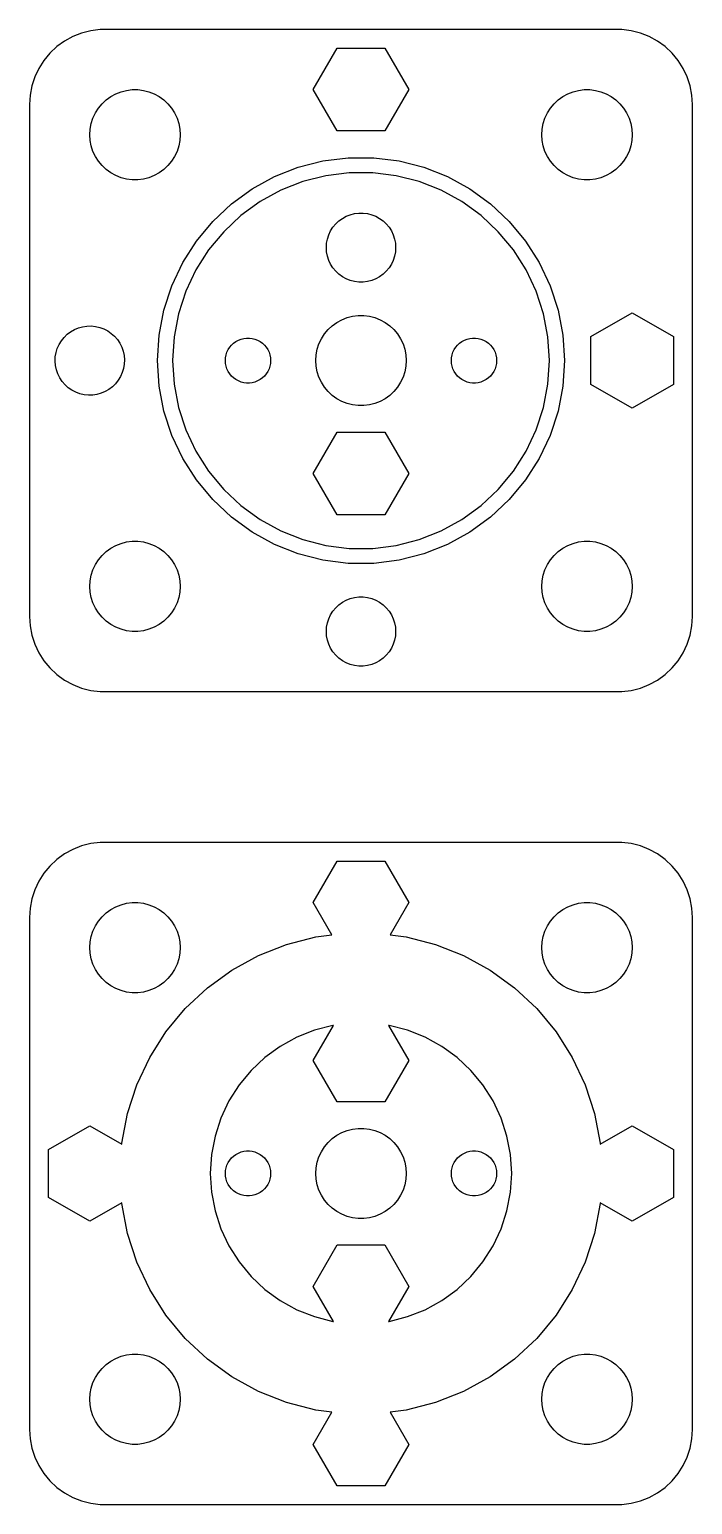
# Model space of a CAD drawing. Header units: metres. Extents: x -22 to 22, y -22 to 238.
# Drawn here: x -22 to 22, y 140 to 238 of the extents above; entities that cross this region are included whole.
import ezdxf

# ---------------------------------------------------------------- set-up
doc = ezdxf.new("R2010")
doc.units = ezdxf.units.M

msp = doc.modelspace()

# ---------------------------------------------------------------- linework, layer by layer
for p, q in [((-19.6791, 237.222), (-20.1871, 236.853)), ((-19.1289, 237.524), (-19.6791, 237.222)), ((-18.5451, 237.755), (-19.1289, 237.524)), ((-17.9369, 237.911), (-18.5451, 237.755)), ((-17.3139, 237.99), (-17.9369, 237.911)), ((17.3139, 237.99), (-17.3139, 237.99)), ((17.9369, 237.911), (17.3139, 237.99)), ((18.5451, 237.755), (17.9369, 237.911)), ((19.1289, 237.524), (18.5451, 237.755)), ((19.6791, 237.222), (19.1289, 237.524)), ((20.1871, 236.853), (19.6791, 237.222)), ((-20.6448, 236.423), (-21.0451, 235.939)), ((-20.1871, 236.853), (-20.6448, 236.423)), ((-3.17349, 234), (-1.58675, 236.748)), ((-1.58675, 236.748), (1.58675, 236.748)), ((1.58675, 236.748), (3.17349, 234)), ((20.6448, 236.423), (20.1871, 236.853)), ((21.0451, 235.939), (20.6448, 236.423)), ((-21.3815, 235.409), (-21.6489, 234.841)), ((-21.0451, 235.939), (-21.3815, 235.409)), ((21.3815, 235.409), (21.0451, 235.939)), ((21.6489, 234.841), (21.3815, 235.409)), ((-21.8429, 234.243), (-21.9606, 233.627)), ((-21.6489, 234.841), (-21.8429, 234.243)), ((21.8429, 234.243), (21.6489, 234.841)), ((21.9606, 233.627), (21.8429, 234.243)), ((-21.9606, 233.627), (-22, 233)), ((-17.1869, 233.054), (-16.9123, 233.312)), ((-16.9123, 233.312), (-16.6075, 233.533)), ((-16.6075, 233.533), (-16.2773, 233.714)), ((-16.2773, 233.714), (-15.927, 233.853)), ((-15.927, 233.853), (-15.5621, 233.947)), ((-15.5621, 233.947), (-15.1884, 233.994)), ((-15.1884, 233.994), (-14.8116, 233.994)), ((-14.8116, 233.994), (-14.4379, 233.947)), ((-14.4379, 233.947), (-14.0729, 233.853)), ((-14.0729, 233.853), (-13.7227, 233.714)), ((-13.7227, 233.714), (-13.3925, 233.533)), ((-13.3925, 233.533), (-13.0877, 233.312)), ((-13.0877, 233.312), (-12.8131, 233.054)), ((-1.58675, 231.252), (-3.17349, 234)), ((3.17349, 234), (1.58675, 231.252)), ((12.8131, 233.054), (13.0877, 233.312)), ((13.0877, 233.312), (13.3925, 233.533)), ((13.3925, 233.533), (13.7227, 233.714)), ((13.7227, 233.714), (14.0729, 233.853)), ((14.0729, 233.853), (14.4379, 233.947)), ((14.4379, 233.947), (14.8116, 233.994)), ((14.8116, 233.994), (15.1884, 233.994)), ((15.1884, 233.994), (15.5621, 233.947)), ((15.5621, 233.947), (15.927, 233.853)), ((15.927, 233.853), (16.2773, 233.714)), ((16.2773, 233.714), (16.6075, 233.533)), ((16.6075, 233.533), (16.9123, 233.312)), ((16.9123, 233.312), (17.1869, 233.054)), ((22, 233), (21.9606, 233.627)), ((-22, 233), (-22, 199)), ((-17.7893, 232.104), (-17.6289, 232.445)), ((-17.6289, 232.445), (-17.427, 232.763)), ((-17.427, 232.763), (-17.1869, 233.054)), ((-12.8131, 233.054), (-12.5729, 232.763)), ((-12.5729, 232.763), (-12.3711, 232.445)), ((-12.3711, 232.445), (-12.2107, 232.104)), ((12.2107, 232.104), (12.3711, 232.445)), ((12.3711, 232.445), (12.5729, 232.763)), ((12.5729, 232.763), (12.8131, 233.054)), ((17.1869, 233.054), (17.427, 232.763)), ((17.427, 232.763), (17.6289, 232.445)), ((17.6289, 232.445), (17.7893, 232.104)), ((22, 199), (22, 233)), ((-18, 231), (-17.9763, 231.376)), ((-17.9763, 231.376), (-17.9057, 231.746)), ((-17.9057, 231.746), (-17.7893, 232.104)), ((-12.2107, 232.104), (-12.0942, 231.746)), ((-12.0942, 231.746), (-12.0237, 231.376)), ((-12.0237, 231.376), (-12, 231)), ((1.58675, 231.252), (-1.58675, 231.252)), ((12, 231), (12.0237, 231.376)), ((12.0237, 231.376), (12.0942, 231.746)), ((12.0942, 231.746), (12.2107, 232.104)), ((17.7893, 232.104), (17.9057, 231.746)), ((17.9057, 231.746), (17.9763, 231.376)), ((17.9763, 231.376), (18, 231)), ((-17.9763, 230.624), (-18, 231)), ((-17.9057, 230.254), (-17.9763, 230.624)), ((-17.7893, 229.896), (-17.9057, 230.254)), ((-12.0942, 230.254), (-12.2107, 229.896)), ((-12.0237, 230.624), (-12.0942, 230.254)), ((-12, 231), (-12.0237, 230.624)), ((12.0237, 230.624), (12, 231)), ((12.0942, 230.254), (12.0237, 230.624)), ((12.2107, 229.896), (12.0942, 230.254)), ((17.9057, 230.254), (17.7893, 229.896)), ((17.9763, 230.624), (17.9057, 230.254)), ((18, 231), (17.9763, 230.624)), ((-17.6289, 229.555), (-17.7893, 229.896)), ((-17.427, 229.237), (-17.6289, 229.555)), ((-12.3711, 229.555), (-12.5729, 229.237)), ((-12.2107, 229.896), (-12.3711, 229.555)), ((-2.52963, 229.261), (-0.847672, 229.473)), ((-0.847672, 229.473), (0.847672, 229.473)), ((0.847672, 229.473), (2.52963, 229.261)), ((12.3711, 229.555), (12.2107, 229.896)), ((12.5729, 229.237), (12.3711, 229.555)), ((17.6289, 229.555), (17.427, 229.237)), ((17.7893, 229.896), (17.6289, 229.555)), ((-17.1869, 228.946), (-17.427, 229.237)), ((-16.9123, 228.688), (-17.1869, 228.946)), ((-16.6075, 228.467), (-16.9123, 228.688)), ((-16.2773, 228.286), (-16.6075, 228.467)), ((-13.3925, 228.467), (-13.7227, 228.286)), ((-13.0877, 228.688), (-13.3925, 228.467)), ((-12.8131, 228.946), (-13.0877, 228.688)), ((-12.5729, 229.237), (-12.8131, 228.946)), ((-5.74802, 228.215), (-4.17172, 228.839)), ((-4.17172, 228.839), (-2.52963, 229.261)), ((-0.784866, 228.475), (-2.34225, 228.279)), ((0.784866, 228.475), (-0.784866, 228.475)), ((2.34225, 228.279), (0.784866, 228.475)), ((2.52963, 229.261), (4.17172, 228.839)), ((4.17172, 228.839), (5.74802, 228.215)), ((12.8131, 228.946), (12.5729, 229.237)), ((13.0877, 228.688), (12.8131, 228.946)), ((13.3925, 228.467), (13.0877, 228.688)), ((13.7227, 228.286), (13.3925, 228.467)), ((16.6075, 228.467), (16.2773, 228.286)), ((16.9123, 228.688), (16.6075, 228.467)), ((17.1869, 228.946), (16.9123, 228.688)), ((17.427, 229.237), (17.1869, 228.946)), ((-15.927, 228.147), (-16.2773, 228.286)), ((-15.5621, 228.053), (-15.927, 228.147)), ((-15.1884, 228.006), (-15.5621, 228.053)), ((-14.8116, 228.006), (-15.1884, 228.006)), ((-14.4379, 228.053), (-14.8116, 228.006)), ((-14.0729, 228.147), (-14.4379, 228.053)), ((-13.7227, 228.286), (-14.0729, 228.147)), ((-8.60521, 226.402), (-7.23366, 227.398)), ((-7.23366, 227.398), (-5.74802, 228.215)), ((-3.8627, 227.888), (-5.32224, 227.31)), ((-2.34225, 228.279), (-3.8627, 227.888)), ((3.8627, 227.888), (2.34225, 228.279)), ((5.32224, 227.31), (3.8627, 227.888)), ((5.74802, 228.215), (7.23366, 227.398)), ((7.23366, 227.398), (8.60521, 226.402)), ((14.0729, 228.147), (13.7227, 228.286)), ((14.4379, 228.053), (14.0729, 228.147)), ((14.8116, 228.006), (14.4379, 228.053)), ((15.1884, 228.006), (14.8116, 228.006)), ((15.5621, 228.053), (15.1884, 228.006)), ((15.927, 228.147), (15.5621, 228.053)), ((16.2773, 228.286), (15.927, 228.147)), ((-9.84106, 225.241), (-8.60521, 226.402)), ((-6.69783, 226.554), (-7.96779, 225.631)), ((-5.32224, 227.31), (-6.69783, 226.554)), ((6.69783, 226.554), (5.32224, 227.31)), ((7.96779, 225.631), (6.69783, 226.554)), ((8.60521, 226.402), (9.84106, 225.241)), ((-7.96779, 225.631), (-9.11211, 224.557)), ((-1.46606, 225.272), (-1.23239, 225.442)), ((-1.23239, 225.442), (-0.979279, 225.581)), ((-0.979279, 225.581), (-0.710724, 225.687)), ((-0.710724, 225.687), (-0.430969, 225.759)), ((-0.430969, 225.759), (-0.144409, 225.795)), ((-0.144409, 225.795), (0.144409, 225.795)), ((0.144409, 225.795), (0.430969, 225.759)), ((0.430969, 225.759), (0.710724, 225.687)), ((0.710724, 225.687), (0.979279, 225.581)), ((0.979279, 225.581), (1.23239, 225.442)), ((1.23239, 225.442), (1.46606, 225.272)), ((9.11211, 224.557), (7.96779, 225.631)), ((-10.9217, 223.935), (-9.84106, 225.241)), ((-9.11211, 224.557), (-10.1127, 223.347)), ((-2.13847, 224.347), (-2.0155, 224.608)), ((-2.0155, 224.608), (-1.86073, 224.852)), ((-1.86073, 224.852), (-1.67662, 225.074)), ((-1.67662, 225.074), (-1.46606, 225.272)), ((1.46606, 225.272), (1.67662, 225.074)), ((1.67662, 225.074), (1.86073, 224.852)), ((1.86073, 224.852), (2.0155, 224.608)), ((2.0155, 224.608), (2.13847, 224.347)), ((10.1127, 223.347), (9.11211, 224.557)), ((9.84106, 225.241), (10.9217, 223.935)), ((-11.8301, 222.504), (-10.9217, 223.935)), ((-2.29999, 223.5), (-2.28186, 223.788)), ((-2.28186, 223.212), (-2.29999, 223.5)), ((-2.28186, 223.788), (-2.22774, 224.072)), ((-2.22774, 224.072), (-2.13847, 224.347)), ((2.13847, 224.347), (2.22774, 224.072)), ((2.22774, 224.072), (2.28186, 223.788)), ((2.28186, 223.788), (2.29999, 223.5)), ((2.29999, 223.5), (2.28186, 223.212)), ((10.9217, 223.935), (11.8301, 222.504)), ((-12.552, 220.97), (-11.8301, 222.504)), ((-10.1127, 223.347), (-10.9538, 222.022)), ((-2.22774, 222.928), (-2.28186, 223.212)), ((-2.13847, 222.653), (-2.22774, 222.928)), ((-2.0155, 222.392), (-2.13847, 222.653)), ((2.13847, 222.653), (2.0155, 222.392)), ((2.22774, 222.928), (2.13847, 222.653)), ((2.28186, 223.212), (2.22774, 222.928)), ((10.9538, 222.022), (10.1127, 223.347)), ((11.8301, 222.504), (12.552, 220.97)), ((-10.9538, 222.022), (-11.6222, 220.602)), ((-1.86073, 222.148), (-2.0155, 222.392)), ((-1.67662, 221.926), (-1.86073, 222.148)), ((-1.46606, 221.728), (-1.67662, 221.926)), ((-1.23239, 221.558), (-1.46606, 221.728)), ((-0.979279, 221.419), (-1.23239, 221.558)), ((1.23239, 221.558), (0.979279, 221.419)), ((1.46606, 221.728), (1.23239, 221.558)), ((1.67662, 221.926), (1.46606, 221.728)), ((1.86073, 222.148), (1.67662, 221.926)), ((2.0155, 222.392), (1.86073, 222.148)), ((11.6222, 220.602), (10.9538, 222.022)), ((-13.0759, 219.357), (-12.552, 220.97)), ((-11.6222, 220.602), (-12.1073, 219.109)), ((-0.710724, 221.313), (-0.979279, 221.419)), ((-0.430969, 221.241), (-0.710724, 221.313)), ((-0.144409, 221.205), (-0.430969, 221.241)), ((0.144409, 221.205), (-0.144409, 221.205)), ((0.430969, 221.241), (0.144409, 221.205)), ((0.710724, 221.313), (0.430969, 221.241)), ((0.979279, 221.419), (0.710724, 221.313)), ((12.1073, 219.109), (11.6222, 220.602)), ((12.552, 220.97), (13.0759, 219.357)), ((-13.3935, 217.692), (-13.0759, 219.357)), ((-12.1073, 219.109), (-12.4014, 217.567)), ((-1.91226, 218.312), (-1.60747, 218.533)), ((-1.60747, 218.533), (-1.27733, 218.714)), ((-1.27733, 218.714), (-0.927048, 218.853)), ((-0.927048, 218.853), (-0.562134, 218.947)), ((-0.562134, 218.947), (-0.18837, 218.994)), ((-0.18837, 218.994), (0.18837, 218.994)), ((0.18837, 218.994), (0.562134, 218.947)), ((0.562134, 218.947), (0.927048, 218.853)), ((0.927048, 218.853), (1.27733, 218.714)), ((1.27733, 218.714), (1.60747, 218.533)), ((1.60747, 218.533), (1.91226, 218.312)), ((12.4014, 217.567), (12.1073, 219.109)), ((13.0759, 219.357), (13.3935, 217.692)), ((15.2517, 217.587), (18, 219.173)), ((18, 219.173), (20.7483, 217.587)), ((-19.8886, 217.313), (-19.7092, 217.539)), ((-19.7092, 217.539), (-19.5029, 217.741)), ((-19.5029, 217.741), (-19.2728, 217.916)), ((-19.2728, 217.916), (-19.0227, 218.06)), ((-19.0227, 218.06), (-18.7564, 218.172)), ((-18.7564, 218.172), (-18.4782, 218.25)), ((-18.4782, 218.25), (-18.1925, 218.292)), ((-18.1925, 218.292), (-17.9037, 218.298)), ((-17.9037, 218.298), (-17.6164, 218.268)), ((-17.6164, 218.268), (-17.3352, 218.202)), ((-17.3352, 218.202), (-17.0645, 218.101)), ((-17.0645, 218.101), (-16.8085, 217.967)), ((-16.8085, 217.967), (-16.5714, 217.802)), ((-16.5714, 217.802), (-16.3567, 217.609)), ((-16.3567, 217.609), (-16.168, 217.391)), ((-13.5, 216), (-13.3935, 217.692)), ((-12.4014, 217.567), (-12.5, 216)), ((-2.62891, 217.445), (-2.42705, 217.763)), ((-2.42705, 217.763), (-2.1869, 218.054)), ((-2.1869, 218.054), (-1.91226, 218.312)), ((1.91226, 218.312), (2.1869, 218.054)), ((2.1869, 218.054), (2.42705, 217.763)), ((2.42705, 217.763), (2.62891, 217.445)), ((12.5, 216), (12.4014, 217.567)), ((13.3935, 217.692), (13.5, 216)), ((15.2517, 214.413), (15.2517, 217.587)), ((20.7483, 217.587), (20.7483, 214.413)), ((-20.2392, 216.525), (-20.1557, 216.802)), ((-20.1557, 216.802), (-20.0383, 217.066)), ((-20.0383, 217.066), (-19.8886, 217.313)), ((-16.168, 217.391), (-16.0081, 217.15)), ((-16.0081, 217.15), (-15.8797, 216.891)), ((-15.8797, 216.891), (-15.7847, 216.619)), ((-15.7847, 216.619), (-15.7247, 216.336)), ((-8.95287, 216.373), (-8.89465, 216.552)), ((-8.89465, 216.552), (-8.81445, 216.723)), ((-8.81445, 216.723), (-8.71352, 216.882)), ((-8.71352, 216.882), (-8.59344, 217.027)), ((-8.59344, 217.027), (-8.45613, 217.156)), ((-8.45613, 217.156), (-8.30373, 217.266)), ((-8.30373, 217.266), (-8.13866, 217.357)), ((-8.13866, 217.357), (-7.96352, 217.427)), ((-7.96352, 217.427), (-7.78107, 217.473)), ((-7.78107, 217.473), (-7.59418, 217.497)), ((-7.59418, 217.497), (-7.40581, 217.497)), ((-7.40581, 217.497), (-7.21892, 217.473)), ((-7.21892, 217.473), (-7.03647, 217.427)), ((-7.03647, 217.427), (-6.86133, 217.357)), ((-6.86133, 217.357), (-6.69626, 217.266)), ((-6.69626, 217.266), (-6.54385, 217.156)), ((-6.54385, 217.156), (-6.40654, 217.027)), ((-6.40654, 217.027), (-6.28647, 216.882)), ((-6.28647, 216.882), (-6.18553, 216.723)), ((-6.18553, 216.723), (-6.10533, 216.552)), ((-6.10533, 216.552), (-6.04712, 216.373)), ((-2.97633, 216.376), (-2.90575, 216.746)), ((-2.90575, 216.746), (-2.78932, 217.104)), ((-2.78932, 217.104), (-2.62891, 217.445)), ((2.62891, 217.445), (2.78932, 217.104)), ((2.78932, 217.104), (2.90575, 216.746)), ((2.90575, 216.746), (2.97633, 216.376)), ((6.04712, 216.373), (6.10533, 216.552)), ((6.10533, 216.552), (6.18553, 216.723)), ((6.18553, 216.723), (6.28647, 216.882)), ((6.28647, 216.882), (6.40654, 217.027)), ((6.40654, 217.027), (6.54385, 217.156)), ((6.54385, 217.156), (6.69626, 217.266)), ((6.69626, 217.266), (6.86133, 217.357)), ((6.86133, 217.357), (7.03647, 217.427)), ((7.03647, 217.427), (7.21892, 217.473)), ((7.21892, 217.473), (7.40581, 217.497)), ((7.40581, 217.497), (7.59418, 217.497)), ((7.59418, 217.497), (7.78107, 217.473)), ((7.78107, 217.473), (7.96352, 217.427)), ((7.96352, 217.427), (8.13866, 217.357)), ((8.13866, 217.357), (8.30373, 217.266)), ((8.30373, 217.266), (8.45613, 217.156)), ((8.45613, 217.156), (8.59344, 217.027)), ((8.59344, 217.027), (8.71352, 216.882)), ((8.71352, 216.882), (8.81445, 216.723)), ((8.81445, 216.723), (8.89465, 216.552)), ((8.89465, 216.552), (8.95287, 216.373)), ((-20.2995, 215.952), (-20.2874, 216.24)), ((-20.2753, 215.664), (-20.2995, 215.952)), ((-20.2874, 216.24), (-20.2392, 216.525)), ((-20.2153, 215.381), (-20.2753, 215.664)), ((-15.7126, 215.76), (-15.7608, 215.475)), ((-15.7247, 216.336), (-15.7005, 216.048)), ((-15.7005, 216.048), (-15.7126, 215.76)), ((-13.3935, 214.308), (-13.5, 216)), ((-12.5, 216), (-12.4014, 214.433)), ((-9, 216), (-8.98816, 216.188)), ((-8.98816, 215.812), (-9, 216)), ((-8.98816, 216.188), (-8.95287, 216.373)), ((-8.95287, 215.627), (-8.98816, 215.812)), ((-8.89465, 215.448), (-8.95287, 215.627)), ((-6.04712, 215.627), (-6.10533, 215.448)), ((-6.04712, 216.373), (-6.01183, 216.188)), ((-6.01183, 215.812), (-6.04712, 215.627)), ((-6.01183, 216.188), (-6, 216)), ((-6, 216), (-6.01183, 215.812)), ((-3, 216), (-2.97633, 216.376)), ((-2.97633, 215.624), (-3, 216)), ((-2.90575, 215.254), (-2.97633, 215.624)), ((2.97633, 215.624), (2.90575, 215.254)), ((2.97633, 216.376), (3, 216)), ((3, 216), (2.97633, 215.624)), ((6, 216), (6.01183, 216.188)), ((6.01183, 215.812), (6, 216)), ((6.01183, 216.188), (6.04712, 216.373)), ((6.04712, 215.627), (6.01183, 215.812)), ((6.10533, 215.448), (6.04712, 215.627)), ((8.95287, 215.627), (8.89465, 215.448)), ((8.95287, 216.373), (8.98816, 216.188)), ((8.98816, 215.812), (8.95287, 215.627)), ((8.98816, 216.188), (9, 216)), ((9, 216), (8.98816, 215.812)), ((12.4014, 214.433), (12.5, 216)), ((13.5, 216), (13.3935, 214.308)), ((-20.1203, 215.109), (-20.2153, 215.381)), ((-19.9919, 214.85), (-20.1203, 215.109)), ((-19.832, 214.609), (-19.9919, 214.85)), ((-19.6433, 214.391), (-19.832, 214.609)), ((-16.1113, 214.687), (-16.2908, 214.461)), ((-15.9617, 214.934), (-16.1113, 214.687)), ((-15.8442, 215.198), (-15.9617, 214.934)), ((-15.7608, 215.475), (-15.8442, 215.198)), ((-8.81445, 215.277), (-8.89465, 215.448)), ((-8.71352, 215.118), (-8.81445, 215.277)), ((-8.59344, 214.973), (-8.71352, 215.118)), ((-8.45613, 214.844), (-8.59344, 214.973)), ((-8.30373, 214.734), (-8.45613, 214.844)), ((-8.13866, 214.643), (-8.30373, 214.734)), ((-7.96352, 214.573), (-8.13866, 214.643)), ((-6.86133, 214.643), (-7.03647, 214.573)), ((-6.69626, 214.734), (-6.86133, 214.643)), ((-6.54385, 214.844), (-6.69626, 214.734)), ((-6.40654, 214.973), (-6.54385, 214.844)), ((-6.28647, 215.118), (-6.40654, 214.973)), ((-6.18553, 215.277), (-6.28647, 215.118)), ((-6.10533, 215.448), (-6.18553, 215.277)), ((-2.78932, 214.896), (-2.90575, 215.254)), ((-2.62891, 214.555), (-2.78932, 214.896)), ((2.78932, 214.896), (2.62891, 214.555)), ((2.90575, 215.254), (2.78932, 214.896)), ((6.18553, 215.277), (6.10533, 215.448)), ((6.28647, 215.118), (6.18553, 215.277)), ((6.40654, 214.973), (6.28647, 215.118)), ((6.54385, 214.844), (6.40654, 214.973)), ((6.69626, 214.734), (6.54385, 214.844)), ((6.86133, 214.643), (6.69626, 214.734)), ((7.03647, 214.573), (6.86133, 214.643)), ((8.13866, 214.643), (7.96352, 214.573)), ((8.30373, 214.734), (8.13866, 214.643)), ((8.45613, 214.844), (8.30373, 214.734)), ((8.59344, 214.973), (8.45613, 214.844)), ((8.71352, 215.118), (8.59344, 214.973)), ((8.81445, 215.277), (8.71352, 215.118)), ((8.89465, 215.448), (8.81445, 215.277)), ((-19.4286, 214.198), (-19.6433, 214.391)), ((-19.1915, 214.033), (-19.4286, 214.198)), ((-18.9355, 213.899), (-19.1915, 214.033)), ((-18.6648, 213.798), (-18.9355, 213.899)), ((-18.3836, 213.732), (-18.6648, 213.798)), ((-18.0963, 213.702), (-18.3836, 213.732)), ((-17.8075, 213.708), (-18.0963, 213.702)), ((-17.5218, 213.75), (-17.8075, 213.708)), ((-17.2436, 213.828), (-17.5218, 213.75)), ((-16.9773, 213.94), (-17.2436, 213.828)), ((-16.7272, 214.084), (-16.9773, 213.94)), ((-16.4971, 214.259), (-16.7272, 214.084)), ((-16.2908, 214.461), (-16.4971, 214.259)), ((-13.0759, 212.643), (-13.3935, 214.308)), ((-12.4014, 214.433), (-12.1073, 212.891)), ((-7.78107, 214.527), (-7.96352, 214.573)), ((-7.59418, 214.503), (-7.78107, 214.527)), ((-7.40581, 214.503), (-7.59418, 214.503)), ((-7.21892, 214.527), (-7.40581, 214.503)), ((-7.03647, 214.573), (-7.21892, 214.527)), ((-2.42705, 214.237), (-2.62891, 214.555)), ((-2.1869, 213.946), (-2.42705, 214.237)), ((-1.91226, 213.688), (-2.1869, 213.946)), ((-1.60747, 213.467), (-1.91226, 213.688)), ((1.91226, 213.688), (1.60747, 213.467)), ((2.1869, 213.946), (1.91226, 213.688)), ((2.42705, 214.237), (2.1869, 213.946)), ((2.62891, 214.555), (2.42705, 214.237)), ((7.21892, 214.527), (7.03647, 214.573)), ((7.40581, 214.503), (7.21892, 214.527)), ((7.59418, 214.503), (7.40581, 214.503)), ((7.78107, 214.527), (7.59418, 214.503)), ((7.96352, 214.573), (7.78107, 214.527)), ((12.1073, 212.891), (12.4014, 214.433)), ((13.3935, 214.308), (13.0759, 212.643)), ((18, 212.827), (15.2517, 214.413)), ((20.7483, 214.413), (18, 212.827)), ((-12.552, 211.03), (-13.0759, 212.643)), ((-12.1073, 212.891), (-11.6222, 211.398)), ((-1.27733, 213.286), (-1.60747, 213.467)), ((-0.927048, 213.147), (-1.27733, 213.286)), ((-0.562134, 213.053), (-0.927048, 213.147)), ((-0.18837, 213.006), (-0.562134, 213.053)), ((0.18837, 213.006), (-0.18837, 213.006)), ((0.562134, 213.053), (0.18837, 213.006)), ((0.927048, 213.147), (0.562134, 213.053)), ((1.27733, 213.286), (0.927048, 213.147)), ((1.60747, 213.467), (1.27733, 213.286)), ((11.6222, 211.398), (12.1073, 212.891)), ((13.0759, 212.643), (12.552, 211.03)), ((-11.8301, 209.496), (-12.552, 211.03)), ((-11.6222, 211.398), (-10.9538, 209.978)), ((-3.17349, 208.5), (-1.58675, 211.248)), ((-1.58675, 211.248), (1.58675, 211.248)), ((1.58675, 211.248), (3.17349, 208.5)), ((10.9538, 209.978), (11.6222, 211.398)), ((12.552, 211.03), (11.8301, 209.496)), ((-10.9538, 209.978), (-10.1127, 208.653)), ((10.1127, 208.653), (10.9538, 209.978)), ((-10.9217, 208.065), (-11.8301, 209.496)), ((11.8301, 209.496), (10.9217, 208.065)), ((-9.84106, 206.759), (-10.9217, 208.065)), ((-10.1127, 208.653), (-9.11211, 207.443)), ((-1.58675, 205.752), (-3.17349, 208.5)), ((3.17349, 208.5), (1.58675, 205.752)), ((9.11211, 207.443), (10.1127, 208.653)), ((10.9217, 208.065), (9.84106, 206.759)), ((-8.60521, 205.598), (-9.84106, 206.759)), ((-9.11211, 207.443), (-7.96779, 206.369)), ((7.96779, 206.369), (9.11211, 207.443)), ((9.84106, 206.759), (8.60521, 205.598)), ((-7.96779, 206.369), (-6.69783, 205.446)), ((6.69783, 205.446), (7.96779, 206.369)), ((-7.23366, 204.602), (-8.60521, 205.598)), ((-6.69783, 205.446), (-5.32224, 204.69)), ((1.58675, 205.752), (-1.58675, 205.752)), ((5.32224, 204.69), (6.69783, 205.446)), ((8.60521, 205.598), (7.23366, 204.602)), ((-16.2773, 203.714), (-15.927, 203.853)), ((-15.927, 203.853), (-15.5621, 203.947)), ((-15.5621, 203.947), (-15.1884, 203.994)), ((-15.1884, 203.994), (-14.8116, 203.994)), ((-14.8116, 203.994), (-14.4379, 203.947)), ((-14.4379, 203.947), (-14.0729, 203.853)), ((-14.0729, 203.853), (-13.7227, 203.714)), ((-5.74802, 203.785), (-7.23366, 204.602)), ((-5.32224, 204.69), (-3.8627, 204.112)), ((-3.8627, 204.112), (-2.34225, 203.721)), ((2.34225, 203.721), (3.8627, 204.112)), ((3.8627, 204.112), (5.32224, 204.69)), ((7.23366, 204.602), (5.74802, 203.785)), ((13.7227, 203.714), (14.0729, 203.853)), ((14.0729, 203.853), (14.4379, 203.947)), ((14.4379, 203.947), (14.8116, 203.994)), ((14.8116, 203.994), (15.1884, 203.994)), ((15.1884, 203.994), (15.5621, 203.947)), ((15.5621, 203.947), (15.927, 203.853)), ((15.927, 203.853), (16.2773, 203.714)), ((-17.427, 202.763), (-17.1869, 203.054)), ((-17.1869, 203.054), (-16.9123, 203.312)), ((-16.9123, 203.312), (-16.6075, 203.533)), ((-16.6075, 203.533), (-16.2773, 203.714)), ((-13.7227, 203.714), (-13.3925, 203.533)), ((-13.3925, 203.533), (-13.0877, 203.312)), ((-13.0877, 203.312), (-12.8131, 203.054)), ((-12.8131, 203.054), (-12.5729, 202.763)), ((-4.17172, 203.161), (-5.74802, 203.785)), ((-2.52963, 202.739), (-4.17172, 203.161)), ((-2.34225, 203.721), (-0.784866, 203.525)), ((-0.784866, 203.525), (0.784866, 203.525)), ((0.784866, 203.525), (2.34225, 203.721)), ((4.17172, 203.161), (2.52963, 202.739)), ((5.74802, 203.785), (4.17172, 203.161)), ((12.5729, 202.763), (12.8131, 203.054)), ((12.8131, 203.054), (13.0877, 203.312)), ((13.0877, 203.312), (13.3925, 203.533)), ((13.3925, 203.533), (13.7227, 203.714)), ((16.2773, 203.714), (16.6075, 203.533)), ((16.6075, 203.533), (16.9123, 203.312)), ((16.9123, 203.312), (17.1869, 203.054)), ((17.1869, 203.054), (17.427, 202.763)), ((-17.9057, 201.746), (-17.7893, 202.104)), ((-17.7893, 202.104), (-17.6289, 202.445)), ((-17.6289, 202.445), (-17.427, 202.763)), ((-12.5729, 202.763), (-12.3711, 202.445)), ((-12.3711, 202.445), (-12.2107, 202.104)), ((-12.2107, 202.104), (-12.0942, 201.746)), ((-0.847672, 202.527), (-2.52963, 202.739)), ((0.847672, 202.527), (-0.847672, 202.527)), ((2.52963, 202.739), (0.847672, 202.527)), ((12.0942, 201.746), (12.2107, 202.104)), ((12.2107, 202.104), (12.3711, 202.445)), ((12.3711, 202.445), (12.5729, 202.763)), ((17.427, 202.763), (17.6289, 202.445)), ((17.6289, 202.445), (17.7893, 202.104)), ((17.7893, 202.104), (17.9057, 201.746)), ((-18, 201), (-17.9763, 201.376)), ((-17.9763, 200.624), (-18, 201)), ((-17.9763, 201.376), (-17.9057, 201.746)), ((-12.0942, 201.746), (-12.0237, 201.376)), ((-12.0237, 201.376), (-12, 201)), ((-12, 201), (-12.0237, 200.624)), ((12, 201), (12.0237, 201.376)), ((12.0237, 200.624), (12, 201)), ((12.0237, 201.376), (12.0942, 201.746)), ((17.9057, 201.746), (17.9763, 201.376)), ((17.9763, 201.376), (18, 201)), ((18, 201), (17.9763, 200.624)), ((-17.9057, 200.254), (-17.9763, 200.624)), ((-17.7893, 199.896), (-17.9057, 200.254)), ((-17.6289, 199.555), (-17.7893, 199.896)), ((-12.2107, 199.896), (-12.3711, 199.555)), ((-12.0942, 200.254), (-12.2107, 199.896)), ((-12.0237, 200.624), (-12.0942, 200.254)), ((-1.46606, 199.772), (-1.23239, 199.942)), ((-1.23239, 199.942), (-0.979279, 200.081)), ((-0.979279, 200.081), (-0.710724, 200.187)), ((-0.710724, 200.187), (-0.430969, 200.259)), ((-0.430969, 200.259), (-0.144409, 200.295)), ((-0.144409, 200.295), (0.144409, 200.295)), ((0.144409, 200.295), (0.430969, 200.259)), ((0.430969, 200.259), (0.710724, 200.187)), ((0.710724, 200.187), (0.979279, 200.081)), ((0.979279, 200.081), (1.23239, 199.942)), ((1.23239, 199.942), (1.46606, 199.772)), ((12.0942, 200.254), (12.0237, 200.624)), ((12.2107, 199.896), (12.0942, 200.254)), ((12.3711, 199.555), (12.2107, 199.896)), ((17.7893, 199.896), (17.6289, 199.555)), ((17.9057, 200.254), (17.7893, 199.896)), ((17.9763, 200.624), (17.9057, 200.254)), ((-22, 199), (-21.9606, 198.373)), ((-17.427, 199.237), (-17.6289, 199.555)), ((-17.1869, 198.946), (-17.427, 199.237)), ((-16.9123, 198.688), (-17.1869, 198.946)), ((-12.8131, 198.946), (-13.0877, 198.688)), ((-12.5729, 199.237), (-12.8131, 198.946)), ((-12.3711, 199.555), (-12.5729, 199.237)), ((-2.13847, 198.847), (-2.0155, 199.108)), ((-2.0155, 199.108), (-1.86073, 199.352)), ((-1.86073, 199.352), (-1.67662, 199.574)), ((-1.67662, 199.574), (-1.46606, 199.772)), ((1.46606, 199.772), (1.67662, 199.574)), ((1.67662, 199.574), (1.86073, 199.352)), ((1.86073, 199.352), (2.0155, 199.108)), ((2.0155, 199.108), (2.13847, 198.847)), ((12.5729, 199.237), (12.3711, 199.555)), ((12.8131, 198.946), (12.5729, 199.237)), ((13.0877, 198.688), (12.8131, 198.946)), ((17.1869, 198.946), (16.9123, 198.688)), ((17.427, 199.237), (17.1869, 198.946)), ((17.6289, 199.555), (17.427, 199.237)), ((21.9606, 198.373), (22, 199)), ((-21.9606, 198.373), (-21.8429, 197.757)), ((-16.6075, 198.467), (-16.9123, 198.688)), ((-16.2773, 198.286), (-16.6075, 198.467)), ((-15.927, 198.147), (-16.2773, 198.286)), ((-15.5621, 198.053), (-15.927, 198.147)), ((-15.1884, 198.006), (-15.5621, 198.053)), ((-14.8116, 198.006), (-15.1884, 198.006)), ((-14.4379, 198.053), (-14.8116, 198.006)), ((-14.0729, 198.147), (-14.4379, 198.053)), ((-13.7227, 198.286), (-14.0729, 198.147)), ((-13.3925, 198.467), (-13.7227, 198.286)), ((-13.0877, 198.688), (-13.3925, 198.467)), ((-2.29999, 198), (-2.28186, 198.288)), ((-2.28186, 197.712), (-2.29999, 198)), ((-2.28186, 198.288), (-2.22774, 198.572)), ((-2.22774, 198.572), (-2.13847, 198.847)), ((2.13847, 198.847), (2.22774, 198.572)), ((2.22774, 198.572), (2.28186, 198.288)), ((2.28186, 198.288), (2.29999, 198)), ((2.29999, 198), (2.28186, 197.712)), ((13.3925, 198.467), (13.0877, 198.688)), ((13.7227, 198.286), (13.3925, 198.467)), ((14.0729, 198.147), (13.7227, 198.286)), ((14.4379, 198.053), (14.0729, 198.147)), ((14.8116, 198.006), (14.4379, 198.053)), ((15.1884, 198.006), (14.8116, 198.006)), ((15.5621, 198.053), (15.1884, 198.006)), ((15.927, 198.147), (15.5621, 198.053)), ((16.2773, 198.286), (15.927, 198.147)), ((16.6075, 198.467), (16.2773, 198.286)), ((16.9123, 198.688), (16.6075, 198.467)), ((21.8429, 197.757), (21.9606, 198.373)), ((-21.8429, 197.757), (-21.6489, 197.159)), ((-21.6489, 197.159), (-21.3815, 196.591)), ((-2.22774, 197.428), (-2.28186, 197.712)), ((-2.13847, 197.153), (-2.22774, 197.428)), ((-2.0155, 196.892), (-2.13847, 197.153)), ((2.13847, 197.153), (2.0155, 196.892)), ((2.22774, 197.428), (2.13847, 197.153)), ((2.28186, 197.712), (2.22774, 197.428)), ((21.3815, 196.591), (21.6489, 197.159)), ((21.6489, 197.159), (21.8429, 197.757)), ((-21.3815, 196.591), (-21.0451, 196.061)), ((-21.0451, 196.061), (-20.6448, 195.577)), ((-1.86073, 196.648), (-2.0155, 196.892)), ((-1.67662, 196.426), (-1.86073, 196.648)), ((-1.46606, 196.228), (-1.67662, 196.426)), ((-1.23239, 196.058), (-1.46606, 196.228)), ((-0.979279, 195.919), (-1.23239, 196.058)), ((1.23239, 196.058), (0.979279, 195.919)), ((1.46606, 196.228), (1.23239, 196.058)), ((1.67662, 196.426), (1.46606, 196.228)), ((1.86073, 196.648), (1.67662, 196.426)), ((2.0155, 196.892), (1.86073, 196.648)), ((20.6448, 195.577), (21.0451, 196.061)), ((21.0451, 196.061), (21.3815, 196.591)), ((-20.6448, 195.577), (-20.1871, 195.147)), ((-20.1871, 195.147), (-19.6791, 194.778)), ((-0.710724, 195.813), (-0.979279, 195.919)), ((-0.430969, 195.741), (-0.710724, 195.813)), ((-0.144409, 195.705), (-0.430969, 195.741)), ((0.144409, 195.705), (-0.144409, 195.705)), ((0.430969, 195.741), (0.144409, 195.705)), ((0.710724, 195.813), (0.430969, 195.741)), ((0.979279, 195.919), (0.710724, 195.813)), ((19.6791, 194.778), (20.1871, 195.147)), ((20.1871, 195.147), (20.6448, 195.577)), ((-19.6791, 194.778), (-19.1289, 194.476)), ((-19.1289, 194.476), (-18.5451, 194.245)), ((-18.5451, 194.245), (-17.9369, 194.089)), ((-17.9369, 194.089), (-17.3139, 194.01)), ((-17.3139, 194.01), (17.3139, 194.01)), ((17.3139, 194.01), (17.9369, 194.089)), ((17.9369, 194.089), (18.5451, 194.245)), ((18.5451, 194.245), (19.1289, 194.476)), ((19.1289, 194.476), (19.6791, 194.778)), ((-19.1289, 183.524), (-19.6791, 183.222)), ((-18.5451, 183.755), (-19.1289, 183.524)), ((-17.9369, 183.911), (-18.5451, 183.755)), ((-17.3139, 183.99), (-17.9369, 183.911)), ((17.3139, 183.99), (-17.3139, 183.99)), ((17.9369, 183.911), (17.3139, 183.99)), ((18.5451, 183.755), (17.9369, 183.911)), ((19.1289, 183.524), (18.5451, 183.755)), ((19.6791, 183.222), (19.1289, 183.524)), ((-20.6448, 182.423), (-21.0451, 181.939)), ((-20.1871, 182.853), (-20.6448, 182.423)), ((-19.6791, 183.222), (-20.1871, 182.853)), ((-3.17349, 180), (-1.58675, 182.748)), ((-1.58675, 182.748), (1.58675, 182.748)), ((1.58675, 182.748), (3.17349, 180)), ((20.1871, 182.853), (19.6791, 183.222)), ((20.6448, 182.423), (20.1871, 182.853)), ((21.0451, 181.939), (20.6448, 182.423)), ((-21.3815, 181.409), (-21.6489, 180.841)), ((-21.0451, 181.939), (-21.3815, 181.409)), ((21.3815, 181.409), (21.0451, 181.939)), ((21.6489, 180.841), (21.3815, 181.409)), ((-21.6489, 180.841), (-21.8429, 180.243)), ((21.8429, 180.243), (21.6489, 180.841)), ((-21.9606, 179.627), (-22, 179)), ((-21.8429, 180.243), (-21.9606, 179.627)), ((-17.1869, 179.054), (-16.9123, 179.312)), ((-16.9123, 179.312), (-16.6075, 179.533)), ((-16.6075, 179.533), (-16.2773, 179.714)), ((-16.2773, 179.714), (-15.927, 179.853)), ((-15.927, 179.853), (-15.5621, 179.947)), ((-15.5621, 179.947), (-15.1884, 179.994)), ((-15.1884, 179.994), (-14.8116, 179.994)), ((-14.8116, 179.994), (-14.4379, 179.947)), ((-14.4379, 179.947), (-14.0729, 179.853)), ((-14.0729, 179.853), (-13.7227, 179.714)), ((-13.7227, 179.714), (-13.3925, 179.533)), ((-13.3925, 179.533), (-13.0877, 179.312)), ((-13.0877, 179.312), (-12.8131, 179.054)), ((-1.93285, 177.851), (-3.17349, 180)), ((3.17349, 180), (1.93285, 177.851)), ((12.8131, 179.054), (13.0877, 179.312)), ((13.0877, 179.312), (13.3925, 179.533)), ((13.3925, 179.533), (13.7227, 179.714)), ((13.7227, 179.714), (14.0729, 179.853)), ((14.0729, 179.853), (14.4379, 179.947)), ((14.4379, 179.947), (14.8116, 179.994)), ((14.8116, 179.994), (15.1884, 179.994)), ((15.1884, 179.994), (15.5621, 179.947)), ((15.5621, 179.947), (15.927, 179.853)), ((15.927, 179.853), (16.2773, 179.714)), ((16.2773, 179.714), (16.6075, 179.533)), ((16.6075, 179.533), (16.9123, 179.312)), ((16.9123, 179.312), (17.1869, 179.054)), ((21.9606, 179.627), (21.8429, 180.243)), ((22, 179), (21.9606, 179.627)), ((-22, 179), (-22, 145)), ((-17.7893, 178.104), (-17.6289, 178.445)), ((-17.6289, 178.445), (-17.427, 178.763)), ((-17.427, 178.763), (-17.1869, 179.054)), ((-12.8131, 179.054), (-12.5729, 178.763)), ((-12.5729, 178.763), (-12.3711, 178.445)), ((-12.3711, 178.445), (-12.2107, 178.104)), ((12.2107, 178.104), (12.3711, 178.445)), ((12.3711, 178.445), (12.5729, 178.763)), ((12.5729, 178.763), (12.8131, 179.054)), ((17.1869, 179.054), (17.427, 178.763)), ((17.427, 178.763), (17.6289, 178.445)), ((17.6289, 178.445), (17.7893, 178.104)), ((22, 145), (22, 179)), ((-18, 177), (-17.9763, 177.376)), ((-17.9763, 177.376), (-17.9057, 177.746)), ((-17.9057, 177.746), (-17.7893, 178.104)), ((-12.2107, 178.104), (-12.0942, 177.746)), ((-12.0942, 177.746), (-12.0237, 177.376)), ((-12.0237, 177.376), (-12, 177)), ((-4.94426, 177.217), (-2.99809, 177.717)), ((-2.99809, 177.717), (-1.93285, 177.851)), ((1.93285, 177.851), (2.99809, 177.717)), ((2.99809, 177.717), (4.94426, 177.217)), ((12, 177), (12.0237, 177.376)), ((12.0237, 177.376), (12.0942, 177.746)), ((12.0942, 177.746), (12.2107, 178.104)), ((17.7893, 178.104), (17.9057, 177.746)), ((17.9057, 177.746), (17.9763, 177.376)), ((17.9763, 177.376), (18, 177)), ((-17.9763, 176.624), (-18, 177)), ((-17.9057, 176.254), (-17.9763, 176.624)), ((-12.0237, 176.624), (-12.0942, 176.254)), ((-12, 177), (-12.0237, 176.624)), ((-8.57323, 175.509), (-6.81245, 176.477)), ((-6.81245, 176.477), (-4.94426, 177.217)), ((4.94426, 177.217), (6.81245, 176.477)), ((6.81245, 176.477), (8.57323, 175.509)), ((12.0237, 176.624), (12, 177)), ((12.0942, 176.254), (12.0237, 176.624)), ((17.9763, 176.624), (17.9057, 176.254)), ((18, 177), (17.9763, 176.624)), ((-17.7893, 175.896), (-17.9057, 176.254)), ((-17.6289, 175.555), (-17.7893, 175.896)), ((-17.427, 175.237), (-17.6289, 175.555)), ((-12.3711, 175.555), (-12.5729, 175.237)), ((-12.2107, 175.896), (-12.3711, 175.555)), ((-12.0942, 176.254), (-12.2107, 175.896)), ((-10.1988, 174.328), (-8.57323, 175.509)), ((8.57323, 175.509), (10.1988, 174.328)), ((12.2107, 175.896), (12.0942, 176.254)), ((12.3711, 175.555), (12.2107, 175.896)), ((12.5729, 175.237), (12.3711, 175.555)), ((17.6289, 175.555), (17.427, 175.237)), ((17.7893, 175.896), (17.6289, 175.555)), ((17.9057, 176.254), (17.7893, 175.896)), ((-17.1869, 174.946), (-17.427, 175.237)), ((-16.9123, 174.688), (-17.1869, 174.946)), ((-16.6075, 174.467), (-16.9123, 174.688)), ((-16.2773, 174.286), (-16.6075, 174.467)), ((-13.3925, 174.467), (-13.7227, 174.286)), ((-13.0877, 174.688), (-13.3925, 174.467)), ((-12.8131, 174.946), (-13.0877, 174.688)), ((-12.5729, 175.237), (-12.8131, 174.946)), ((12.8131, 174.946), (12.5729, 175.237)), ((13.0877, 174.688), (12.8131, 174.946)), ((13.3925, 174.467), (13.0877, 174.688)), ((13.7227, 174.286), (13.3925, 174.467)), ((16.6075, 174.467), (16.2773, 174.286)), ((16.9123, 174.688), (16.6075, 174.467)), ((17.1869, 174.946), (16.9123, 174.688)), ((17.427, 175.237), (17.1869, 174.946)), ((-15.927, 174.147), (-16.2773, 174.286)), ((-15.5621, 174.053), (-15.927, 174.147)), ((-15.1884, 174.006), (-15.5621, 174.053)), ((-14.8116, 174.006), (-15.1884, 174.006)), ((-14.4379, 174.053), (-14.8116, 174.006)), ((-14.0729, 174.147), (-14.4379, 174.053)), ((-13.7227, 174.286), (-14.0729, 174.147)), ((-11.6635, 172.953), (-10.1988, 174.328)), ((10.1988, 174.328), (11.6635, 172.953)), ((14.0729, 174.147), (13.7227, 174.286)), ((14.4379, 174.053), (14.0729, 174.147)), ((14.8116, 174.006), (14.4379, 174.053)), ((15.1884, 174.006), (14.8116, 174.006)), ((15.5621, 174.053), (15.1884, 174.006)), ((15.927, 174.147), (15.5621, 174.053)), ((16.2773, 174.286), (15.927, 174.147)), ((-12.9443, 171.405), (-11.6635, 172.953)), ((11.6635, 172.953), (12.9443, 171.405)), ((-3.09016, 171.511), (-4.25778, 171.048)), ((-3.17349, 169.5), (-1.82912, 171.829)), ((-1.87381, 171.823), (-3.09016, 171.511)), ((-1.82912, 171.829), (-1.87381, 171.823)), ((1.87381, 171.823), (1.82912, 171.829)), ((1.82912, 171.829), (3.17349, 169.5)), ((3.09016, 171.511), (1.87381, 171.823)), ((4.25778, 171.048), (3.09016, 171.511)), ((-14.0209, 169.708), (-12.9443, 171.405)), ((-4.25778, 171.048), (-5.35826, 170.443)), ((5.35826, 170.443), (4.25778, 171.048)), ((12.9443, 171.405), (14.0209, 169.708)), ((-14.8764, 167.89), (-14.0209, 169.708)), ((-6.37424, 169.705), (-7.28967, 168.845)), ((-5.35826, 170.443), (-6.37424, 169.705)), ((6.37424, 169.705), (5.35826, 170.443)), ((7.28967, 168.845), (6.37424, 169.705)), ((14.0209, 169.708), (14.8764, 167.89)), ((-7.28967, 168.845), (-8.09016, 167.878)), ((-1.58675, 166.752), (-3.17349, 169.5)), ((3.17349, 169.5), (1.58675, 166.752)), ((8.09016, 167.878), (7.28967, 168.845)), ((-15.4973, 165.979), (-14.8764, 167.89)), ((-8.09016, 167.878), (-8.76306, 166.818)), ((8.76306, 166.818), (8.09016, 167.878)), ((14.8764, 167.89), (15.4973, 165.979)), ((-8.76306, 166.818), (-9.29776, 165.681)), ((1.58675, 166.752), (-1.58675, 166.752)), ((9.29776, 165.681), (8.76306, 166.818)), ((-15.8738, 164.005), (-15.4973, 165.979)), ((-9.29776, 165.681), (-9.68582, 164.487)), ((9.68582, 164.487), (9.29776, 165.681)), ((15.4973, 165.979), (15.8738, 164.005)), ((-20.7483, 163.587), (-18, 165.173)), ((-18, 165.173), (-15.8774, 163.948)), ((-1.60747, 164.533), (-1.27733, 164.714)), ((-1.27733, 164.714), (-0.927048, 164.853)), ((-0.927048, 164.853), (-0.562134, 164.947)), ((-0.562134, 164.947), (-0.18837, 164.994)), ((-0.18837, 164.994), (0.18837, 164.994)), ((0.18837, 164.994), (0.562134, 164.947)), ((0.562134, 164.947), (0.927048, 164.853)), ((0.927048, 164.853), (1.27733, 164.714)), ((1.27733, 164.714), (1.60747, 164.533)), ((15.8774, 163.948), (18, 165.173)), ((18, 165.173), (20.7483, 163.587)), ((-15.8774, 163.948), (-15.8738, 164.005)), ((-9.68582, 164.487), (-9.92114, 163.253)), ((-2.62891, 163.445), (-2.42705, 163.763)), ((-2.42705, 163.763), (-2.1869, 164.054)), ((-2.1869, 164.054), (-1.91226, 164.312)), ((-1.91226, 164.312), (-1.60747, 164.533)), ((1.60747, 164.533), (1.91226, 164.312)), ((1.91226, 164.312), (2.1869, 164.054)), ((2.1869, 164.054), (2.42705, 163.763)), ((2.42705, 163.763), (2.62891, 163.445)), ((9.92114, 163.253), (9.68582, 164.487)), ((15.8738, 164.005), (15.8774, 163.948)), ((-20.7483, 160.413), (-20.7483, 163.587)), ((-9.92114, 163.253), (-10, 162)), ((-8.89465, 162.552), (-8.81445, 162.723)), ((-8.81445, 162.723), (-8.71352, 162.882)), ((-8.71352, 162.882), (-8.59344, 163.027)), ((-8.59344, 163.027), (-8.45613, 163.156)), ((-8.45613, 163.156), (-8.30373, 163.266)), ((-8.30373, 163.266), (-8.13866, 163.357)), ((-8.13866, 163.357), (-7.96352, 163.427)), ((-7.96352, 163.427), (-7.78107, 163.473)), ((-7.78107, 163.473), (-7.59418, 163.497)), ((-7.59418, 163.497), (-7.40581, 163.497)), ((-7.40581, 163.497), (-7.21892, 163.473)), ((-7.21892, 163.473), (-7.03647, 163.427)), ((-7.03647, 163.427), (-6.86133, 163.357)), ((-6.86133, 163.357), (-6.69626, 163.266)), ((-6.69626, 163.266), (-6.54385, 163.156)), ((-6.54385, 163.156), (-6.40654, 163.027)), ((-6.40654, 163.027), (-6.28647, 162.882)), ((-6.28647, 162.882), (-6.18553, 162.723)), ((-6.18553, 162.723), (-6.10533, 162.552)), ((-2.97633, 162.376), (-2.90575, 162.746)), ((-2.90575, 162.746), (-2.78932, 163.104)), ((-2.78932, 163.104), (-2.62891, 163.445)), ((2.62891, 163.445), (2.78932, 163.104)), ((2.78932, 163.104), (2.90575, 162.746)), ((2.90575, 162.746), (2.97633, 162.376)), ((6.10533, 162.552), (6.18553, 162.723)), ((6.18553, 162.723), (6.28647, 162.882)), ((6.28647, 162.882), (6.40654, 163.027)), ((6.40654, 163.027), (6.54385, 163.156)), ((6.54385, 163.156), (6.69626, 163.266)), ((6.69626, 163.266), (6.86133, 163.357)), ((6.86133, 163.357), (7.03647, 163.427)), ((7.03647, 163.427), (7.21892, 163.473)), ((7.21892, 163.473), (7.40581, 163.497)), ((7.40581, 163.497), (7.59418, 163.497)), ((7.59418, 163.497), (7.78107, 163.473)), ((7.78107, 163.473), (7.96352, 163.427)), ((7.96352, 163.427), (8.13866, 163.357)), ((8.13866, 163.357), (8.30373, 163.266)), ((8.30373, 163.266), (8.45613, 163.156)), ((8.45613, 163.156), (8.59344, 163.027)), ((8.59344, 163.027), (8.71352, 162.882)), ((8.71352, 162.882), (8.81445, 162.723)), ((8.81445, 162.723), (8.89465, 162.552)), ((10, 162), (9.92114, 163.253)), ((20.7483, 163.587), (20.7483, 160.413)), ((-10, 162), (-9.92114, 160.747)), ((-9, 162), (-8.98816, 162.188)), ((-8.98816, 161.812), (-9, 162)), ((-8.98816, 162.188), (-8.95287, 162.373)), ((-8.95287, 161.627), (-8.98816, 161.812)), ((-8.95287, 162.373), (-8.89465, 162.552)), ((-6.10533, 162.552), (-6.04712, 162.373)), ((-6.04712, 162.373), (-6.01183, 162.188)), ((-6.01183, 161.812), (-6.04712, 161.627)), ((-6.01183, 162.188), (-6, 162)), ((-6, 162), (-6.01183, 161.812)), ((-3, 162), (-2.97633, 162.376)), ((-2.97633, 161.624), (-3, 162)), ((2.97633, 162.376), (3, 162)), ((3, 162), (2.97633, 161.624)), ((6, 162), (6.01183, 162.188)), ((6.01183, 161.812), (6, 162)), ((6.01183, 162.188), (6.04712, 162.373)), ((6.04712, 161.627), (6.01183, 161.812)), ((6.04712, 162.373), (6.10533, 162.552)), ((8.89465, 162.552), (8.95287, 162.373)), ((8.95287, 162.373), (8.98816, 162.188)), ((8.98816, 161.812), (8.95287, 161.627)), ((8.98816, 162.188), (9, 162)), ((9, 162), (8.98816, 161.812)), ((9.92114, 160.747), (10, 162)), ((-9.92114, 160.747), (-9.68582, 159.513)), ((-8.89465, 161.448), (-8.95287, 161.627)), ((-8.81445, 161.277), (-8.89465, 161.448)), ((-8.71352, 161.118), (-8.81445, 161.277)), ((-8.59344, 160.973), (-8.71352, 161.118)), ((-8.45613, 160.844), (-8.59344, 160.973)), ((-8.30373, 160.734), (-8.45613, 160.844)), ((-8.13866, 160.643), (-8.30373, 160.734)), ((-6.69626, 160.734), (-6.86133, 160.643)), ((-6.54385, 160.844), (-6.69626, 160.734)), ((-6.40654, 160.973), (-6.54385, 160.844)), ((-6.28647, 161.118), (-6.40654, 160.973)), ((-6.18553, 161.277), (-6.28647, 161.118)), ((-6.10533, 161.448), (-6.18553, 161.277)), ((-6.04712, 161.627), (-6.10533, 161.448)), ((-2.90575, 161.254), (-2.97633, 161.624)), ((-2.78932, 160.896), (-2.90575, 161.254)), ((-2.62891, 160.555), (-2.78932, 160.896)), ((2.78932, 160.896), (2.62891, 160.555)), ((2.90575, 161.254), (2.78932, 160.896)), ((2.97633, 161.624), (2.90575, 161.254)), ((6.10533, 161.448), (6.04712, 161.627)), ((6.18553, 161.277), (6.10533, 161.448)), ((6.28647, 161.118), (6.18553, 161.277)), ((6.40654, 160.973), (6.28647, 161.118)), ((6.54385, 160.844), (6.40654, 160.973)), ((6.69626, 160.734), (6.54385, 160.844)), ((6.86133, 160.643), (6.69626, 160.734)), ((8.30373, 160.734), (8.13866, 160.643)), ((8.45613, 160.844), (8.30373, 160.734)), ((8.59344, 160.973), (8.45613, 160.844)), ((8.71352, 161.118), (8.59344, 160.973)), ((8.81445, 161.277), (8.71352, 161.118)), ((8.89465, 161.448), (8.81445, 161.277)), ((8.95287, 161.627), (8.89465, 161.448)), ((9.68582, 159.513), (9.92114, 160.747)), ((-18, 158.827), (-20.7483, 160.413)), ((-15.8774, 160.052), (-18, 158.827)), ((-15.8738, 159.995), (-15.8774, 160.052)), ((-15.4973, 158.021), (-15.8738, 159.995)), ((-7.96352, 160.573), (-8.13866, 160.643)), ((-7.78107, 160.527), (-7.96352, 160.573)), ((-7.59418, 160.503), (-7.78107, 160.527)), ((-7.40581, 160.503), (-7.59418, 160.503)), ((-7.21892, 160.527), (-7.40581, 160.503)), ((-7.03647, 160.573), (-7.21892, 160.527)), ((-6.86133, 160.643), (-7.03647, 160.573)), ((-2.42705, 160.237), (-2.62891, 160.555)), ((-2.1869, 159.946), (-2.42705, 160.237)), ((-1.91226, 159.688), (-2.1869, 159.946)), ((2.1869, 159.946), (1.91226, 159.688)), ((2.42705, 160.237), (2.1869, 159.946)), ((2.62891, 160.555), (2.42705, 160.237)), ((7.03647, 160.573), (6.86133, 160.643)), ((7.21892, 160.527), (7.03647, 160.573)), ((7.40581, 160.503), (7.21892, 160.527)), ((7.59418, 160.503), (7.40581, 160.503)), ((7.78107, 160.527), (7.59418, 160.503)), ((7.96352, 160.573), (7.78107, 160.527)), ((8.13866, 160.643), (7.96352, 160.573)), ((15.8738, 159.995), (15.4973, 158.021)), ((15.8774, 160.052), (15.8738, 159.995)), ((18, 158.827), (15.8774, 160.052)), ((20.7483, 160.413), (18, 158.827)), ((-9.68582, 159.513), (-9.29776, 158.319)), ((-1.60747, 159.467), (-1.91226, 159.688)), ((-1.27733, 159.286), (-1.60747, 159.467)), ((-0.927048, 159.147), (-1.27733, 159.286)), ((-0.562134, 159.053), (-0.927048, 159.147)), ((-0.18837, 159.006), (-0.562134, 159.053)), ((0.18837, 159.006), (-0.18837, 159.006)), ((0.562134, 159.053), (0.18837, 159.006)), ((0.927048, 159.147), (0.562134, 159.053)), ((1.27733, 159.286), (0.927048, 159.147)), ((1.60747, 159.467), (1.27733, 159.286)), ((1.91226, 159.688), (1.60747, 159.467)), ((9.29776, 158.319), (9.68582, 159.513)), ((-14.8764, 156.11), (-15.4973, 158.021)), ((-9.29776, 158.319), (-8.76306, 157.182)), ((8.76306, 157.182), (9.29776, 158.319)), ((15.4973, 158.021), (14.8764, 156.11)), ((-8.76306, 157.182), (-8.09016, 156.122)), ((-3.17349, 154.5), (-1.58675, 157.248)), ((-1.58675, 157.248), (1.58675, 157.248)), ((1.58675, 157.248), (3.17349, 154.5)), ((8.09016, 156.122), (8.76306, 157.182)), ((-14.0209, 154.292), (-14.8764, 156.11)), ((-8.09016, 156.122), (-7.28967, 155.155)), ((7.28967, 155.155), (8.09016, 156.122)), ((14.8764, 156.11), (14.0209, 154.292)), ((-7.28967, 155.155), (-6.37424, 154.295)), ((6.37424, 154.295), (7.28967, 155.155)), ((-12.9443, 152.595), (-14.0209, 154.292)), ((-6.37424, 154.295), (-5.35826, 153.557)), ((-1.82912, 152.171), (-3.17349, 154.5)), ((3.17349, 154.5), (1.82912, 152.171)), ((5.35826, 153.557), (6.37424, 154.295)), ((14.0209, 154.292), (12.9443, 152.595)), ((-5.35826, 153.557), (-4.25778, 152.952)), ((-4.25778, 152.952), (-3.09016, 152.489)), ((3.09016, 152.489), (4.25778, 152.952)), ((4.25778, 152.952), (5.35826, 153.557)), ((-11.6635, 151.047), (-12.9443, 152.595)), ((-3.09016, 152.489), (-1.87381, 152.177)), ((-1.87381, 152.177), (-1.82912, 152.171)), ((1.82912, 152.171), (1.87381, 152.177)), ((1.87381, 152.177), (3.09016, 152.489)), ((12.9443, 152.595), (11.6635, 151.047)), ((-10.1988, 149.672), (-11.6635, 151.047)), ((11.6635, 151.047), (10.1988, 149.672)), ((-15.927, 149.853), (-15.5621, 149.947)), ((-15.5621, 149.947), (-15.1884, 149.994)), ((-15.1884, 149.994), (-14.8116, 149.994)), ((-14.8116, 149.994), (-14.4379, 149.947)), ((-14.4379, 149.947), (-14.0729, 149.853)), ((14.0729, 149.853), (14.4379, 149.947)), ((14.4379, 149.947), (14.8116, 149.994)), ((14.8116, 149.994), (15.1884, 149.994)), ((15.1884, 149.994), (15.5621, 149.947)), ((15.5621, 149.947), (15.927, 149.853)), ((-17.427, 148.763), (-17.1869, 149.054)), ((-17.1869, 149.054), (-16.9123, 149.312)), ((-16.9123, 149.312), (-16.6075, 149.533)), ((-16.6075, 149.533), (-16.2773, 149.714)), ((-16.2773, 149.714), (-15.927, 149.853)), ((-14.0729, 149.853), (-13.7227, 149.714)), ((-13.7227, 149.714), (-13.3925, 149.533)), ((-13.3925, 149.533), (-13.0877, 149.312)), ((-13.0877, 149.312), (-12.8131, 149.054)), ((-12.8131, 149.054), (-12.5729, 148.763)), ((-8.57323, 148.491), (-10.1988, 149.672)), ((10.1988, 149.672), (8.57323, 148.491)), ((12.5729, 148.763), (12.8131, 149.054)), ((12.8131, 149.054), (13.0877, 149.312)), ((13.0877, 149.312), (13.3925, 149.533)), ((13.3925, 149.533), (13.7227, 149.714)), ((13.7227, 149.714), (14.0729, 149.853)), ((15.927, 149.853), (16.2773, 149.714)), ((16.2773, 149.714), (16.6075, 149.533)), ((16.6075, 149.533), (16.9123, 149.312)), ((16.9123, 149.312), (17.1869, 149.054)), ((17.1869, 149.054), (17.427, 148.763)), ((-17.9057, 147.746), (-17.7893, 148.104)), ((-17.7893, 148.104), (-17.6289, 148.445)), ((-17.6289, 148.445), (-17.427, 148.763)), ((-12.5729, 148.763), (-12.3711, 148.445)), ((-12.3711, 148.445), (-12.2107, 148.104)), ((-12.2107, 148.104), (-12.0942, 147.746)), ((-6.81245, 147.523), (-8.57323, 148.491)), ((8.57323, 148.491), (6.81245, 147.523)), ((12.0942, 147.746), (12.2107, 148.104)), ((12.2107, 148.104), (12.3711, 148.445)), ((12.3711, 148.445), (12.5729, 148.763)), ((17.427, 148.763), (17.6289, 148.445)), ((17.6289, 148.445), (17.7893, 148.104)), ((17.7893, 148.104), (17.9057, 147.746)), ((-18, 147), (-17.9763, 147.376)), ((-17.9763, 146.624), (-18, 147)), ((-17.9763, 147.376), (-17.9057, 147.746)), ((-12.0942, 147.746), (-12.0237, 147.376)), ((-12.0237, 147.376), (-12, 147)), ((-12, 147), (-12.0237, 146.624)), ((-4.94426, 146.783), (-6.81245, 147.523)), ((6.81245, 147.523), (4.94426, 146.783)), ((12, 147), (12.0237, 147.376)), ((12.0237, 146.624), (12, 147)), ((12.0237, 147.376), (12.0942, 147.746)), ((17.9057, 147.746), (17.9763, 147.376)), ((17.9763, 147.376), (18, 147)), ((18, 147), (17.9763, 146.624)), ((-17.9057, 146.254), (-17.9763, 146.624)), ((-17.7893, 145.896), (-17.9057, 146.254)), ((-12.0942, 146.254), (-12.2107, 145.896)), ((-12.0237, 146.624), (-12.0942, 146.254)), ((-2.99809, 146.283), (-4.94426, 146.783)), ((-3.17349, 144), (-1.93285, 146.149)), ((-1.93285, 146.149), (-2.99809, 146.283)), ((2.99809, 146.283), (1.93285, 146.149)), ((1.93285, 146.149), (3.17349, 144)), ((4.94426, 146.783), (2.99809, 146.283)), ((12.0942, 146.254), (12.0237, 146.624)), ((12.2107, 145.896), (12.0942, 146.254)), ((17.9057, 146.254), (17.7893, 145.896)), ((17.9763, 146.624), (17.9057, 146.254)), ((-17.6289, 145.555), (-17.7893, 145.896)), ((-17.427, 145.237), (-17.6289, 145.555)), ((-17.1869, 144.946), (-17.427, 145.237)), ((-12.5729, 145.237), (-12.8131, 144.946)), ((-12.3711, 145.555), (-12.5729, 145.237)), ((-12.2107, 145.896), (-12.3711, 145.555)), ((12.3711, 145.555), (12.2107, 145.896)), ((12.5729, 145.237), (12.3711, 145.555)), ((12.8131, 144.946), (12.5729, 145.237)), ((17.427, 145.237), (17.1869, 144.946)), ((17.6289, 145.555), (17.427, 145.237)), ((17.7893, 145.896), (17.6289, 145.555)), ((-22, 145), (-21.9606, 144.373)), ((-21.9606, 144.373), (-21.8429, 143.757)), ((-16.9123, 144.688), (-17.1869, 144.946)), ((-16.6075, 144.467), (-16.9123, 144.688)), ((-16.2773, 144.286), (-16.6075, 144.467)), ((-15.927, 144.147), (-16.2773, 144.286)), ((-15.5621, 144.053), (-15.927, 144.147)), ((-15.1884, 144.006), (-15.5621, 144.053)), ((-14.4379, 144.053), (-14.8116, 144.006)), ((-14.0729, 144.147), (-14.4379, 144.053)), ((-13.7227, 144.286), (-14.0729, 144.147)), ((-13.3925, 144.467), (-13.7227, 144.286)), ((-13.0877, 144.688), (-13.3925, 144.467)), ((-12.8131, 144.946), (-13.0877, 144.688)), ((13.0877, 144.688), (12.8131, 144.946)), ((13.3925, 144.467), (13.0877, 144.688)), ((13.7227, 144.286), (13.3925, 144.467)), ((14.0729, 144.147), (13.7227, 144.286)), ((14.4379, 144.053), (14.0729, 144.147)), ((14.8116, 144.006), (14.4379, 144.053)), ((15.5621, 144.053), (15.1884, 144.006)), ((15.927, 144.147), (15.5621, 144.053)), ((16.2773, 144.286), (15.927, 144.147)), ((16.6075, 144.467), (16.2773, 144.286)), ((16.9123, 144.688), (16.6075, 144.467)), ((17.1869, 144.946), (16.9123, 144.688)), ((21.8429, 143.757), (21.9606, 144.373)), ((21.9606, 144.373), (22, 145)), ((-21.8429, 143.757), (-21.6489, 143.159)), ((-21.6489, 143.159), (-21.3815, 142.591)), ((-14.8116, 144.006), (-15.1884, 144.006)), ((-1.58675, 141.252), (-3.17349, 144)), ((3.17349, 144), (1.58675, 141.252)), ((15.1884, 144.006), (14.8116, 144.006)), ((21.3815, 142.591), (21.6489, 143.159)), ((21.6489, 143.159), (21.8429, 143.757)), ((-21.3815, 142.591), (-21.0451, 142.061)), ((21.0451, 142.061), (21.3815, 142.591)), ((-21.0451, 142.061), (-20.6448, 141.577)), ((-20.6448, 141.577), (-20.1871, 141.147)), ((-20.1871, 141.147), (-19.6791, 140.778)), ((1.58675, 141.252), (-1.58675, 141.252)), ((19.6791, 140.778), (20.1871, 141.147)), ((20.1871, 141.147), (20.6448, 141.577)), ((20.6448, 141.577), (21.0451, 142.061)), ((-19.6791, 140.778), (-19.1289, 140.476)), ((-19.1289, 140.476), (-18.5451, 140.245)), ((-18.5451, 140.245), (-17.9369, 140.089)), ((17.9369, 140.089), (18.5451, 140.245)), ((18.5451, 140.245), (19.1289, 140.476)), ((19.1289, 140.476), (19.6791, 140.778)), ((-17.9369, 140.089), (-17.3139, 140.01)), ((-17.3139, 140.01), (17.3139, 140.01)), ((17.3139, 140.01), (17.9369, 140.089))]:
    msp.add_line(p, q)

doc.saveas('drawing.dxf')
